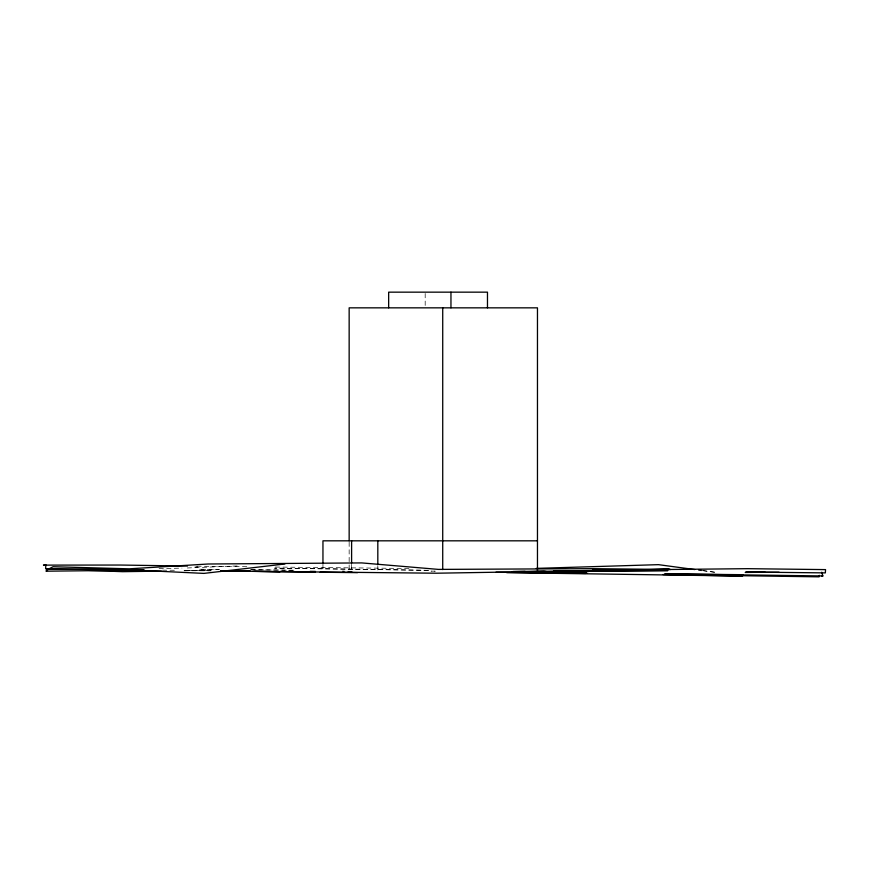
<?xml version="1.0" encoding="UTF-8"?>
<svg xmlns="http://www.w3.org/2000/svg" width="869" height="869" viewBox="0 0 869 869"><rect width="100%" height="100%" fill="white"/><g stroke="black" fill="none" stroke-linecap="round" stroke-linejoin="round"><path stroke-width="0.65" stroke-dasharray="4.34 3.26" d="M237.118 565.947L187.324 567.978M159.081 568.641L181.947 568.109M184.25 570.792L211.167 570.683L184.076 570.368M408.919 568.489L275.028 567.033M435.13 571.161L431.057 571.129L435.076 571.183M196.861 566.197L248.078 566.74M219.194 569.434L198.947 569.249L219.26 569.445M251.575 569.727L294.841 570.281M250.413 569.727L293.711 570.292M162.416 570.162L174.604 570.27M185.075 570.542L210.819 570.835M351.793 571.357L342.343 571.183L353.14 571.378M194.884 567.012L197.6 567.088L194.928 567.012M702.619 570.585L716.002 572.378M702.739 570.629L716.165 572.443M425.18 293.472L425.18 306.54M377.819 565.654L377.819 570.879M351.608 564.339L351.608 570.879M349.153 542.126L349.153 570.879M322.953 564.339L322.953 570.879M352.651 569.141L274.463 568.152L430.003 570.357L352.651 569.141"/><path stroke-width="1.3" d="M144.45 570.118L46.263 571.183L46.589 568.771L50.663 568.934M819.315 575.365L819.087 576.842L740.323 575.702M46.263 571.183L48.534 569.086L113.307 569.347M48.534 569.086L53.042 566.74L129.177 568.826L208.136 564.003L361.786 562.916L438.476 569.401L593.082 568.663L670.672 569.488M821.922 576.18L822.845 575.941L821.759 572.215M284.913 563.992L203.889 573.399L127.7 569.76L49.587 569.097M536.292 568.38L658.452 564.654L694.689 569.543M161.449 571.118L122.572 571.683L88.649 570.379M668.522 569.369L553.531 571.042M512.938 571.509L525.115 571.367M764.199 572.236L745.211 572.421L779.069 572.236M546.058 571.367L512.189 571.65L588.443 571.476L512.493 571.715M554.183 571.302L667.881 570.575L553.879 571.281M511.895 571.661L544.396 571.367M537.466 540.822L322.953 540.822L322.953 563.036M511.7 572.182L537.466 572.182L537.466 307.843L349.153 307.843L349.153 540.822M764.839 572.03L746.091 572.041L825.344 572.888L825.55 569.608L747.698 568.674L592.408 570.292L669.564 569.347L436.379 573.214L221.66 570.976M743.06 574.691L664.774 573.888L822.845 575.941M495.971 572.226L585.706 573.442M310.092 571.367L315.436 571.422M124.495 569.792L143.461 569.977M506.692 572.638L742.615 576.06L662.873 574.55M315.523 572.16L254.53 571.357M320.096 572.226L357.55 572.638M512.797 572.16L586.694 573.106L534.457 572.247M187.465 566.056L120.378 565.046L43.45 565.122L45.84 564.622L45.644 568.598L46.589 568.771M250.468 571.291L220.65 570.835L250.272 571.313M511.678 571.867L519.716 571.998M252.977 571.357L279.97 571.791M698.709 570.086L701.392 570.455M487.476 307.843L487.476 292.158L388.66 292.158L388.66 307.843M450.957 292.158L450.957 307.843M442.723 307.843L442.723 569.575M377.819 540.822L377.819 564.339M351.608 540.822L351.608 563.036"/></g></svg>
